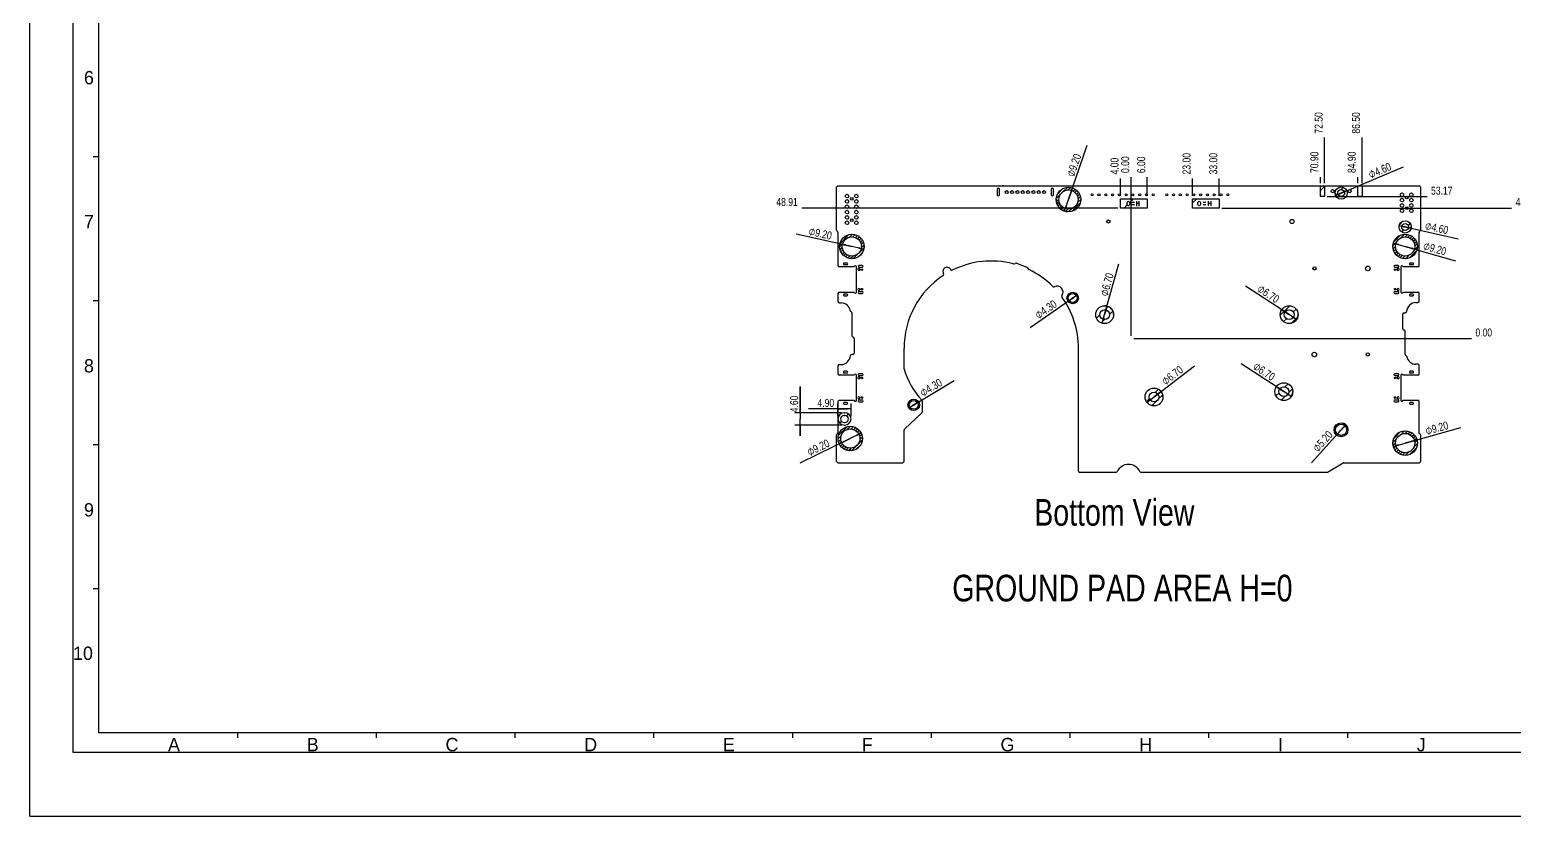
# Model space of a CAD drawing. Header units: millimetres. Extents: x 0 to 841, y 0 to 594.
# Drawn here: x 0 to 556, y 0 to 295 of the extents above; entities that cross this region are included whole.
import ezdxf

# ---------------------------------------------------------------- set-up
doc = ezdxf.new("R2010")
doc.units = ezdxf.units.MM
doc.header["$LTSCALE"] = 46.255
doc.layers.get('0').update_dxf_attribs({"linetype": 'CONTINUOUS'})
doc.layers.add('ASSEM_MEM', color=7, linetype='CONTINUOUS')
doc.layers.add('DETAIL', color=7, linetype='CONTINUOUS')
doc.styles.get("Standard").update_dxf_attribs({"font": 'txt', "width": 0.8})
doc.styles.add('TEXTSTYLE_2', font='txt')
doc.styles.add('TEXTSTYLE_3', font='symbol_asme.ttf')
doc.dimstyles.new('DIMSTYLE_1', dxfattribs={"dimtxt": 3, "dimasz": 2.1, "dimexe": 2, "dimexo": 1, "dimgap": 0.75, "dimtad": 0, "dimtih": 1, "dimtoh": 1, "dimzin": 0, "dimdsep": 46, "dimtxsty": 'STANDARD', "dimblk": '_FILLED', "dimblk1": '_FILLED', "dimblk2": '_FILLED', "dimcen": 0.09, "dimazin": 0, "dimtp": 0.01, "dimtm": 0.01, "dimtfac": 1, "dimtofl": 0, "dimtmove": 0, "dimatfit": 3, "dimldrblk": '_FILLED', "dimfxl": 1, "dimtolj": 1, "dimtzin": 0, "dimarcsym": 0})
doc.dimstyles.new('DIMSTYLE_2', dxfattribs={"dimtxt": 3, "dimasz": 2.1, "dimexe": 2, "dimexo": 1, "dimtad": 1, "dimzin": 0, "dimdsep": 46, "dimtxsty": 'STANDARD', "dimblk": '_FILLED', "dimblk1": '_FILLED', "dimblk2": '_FILLED', "dimcen": 0.09, "dimazin": 0, "dimtp": 0.01, "dimtm": 0.01, "dimtfac": 1, "dimtmove": 0, "dimatfit": 2, "dimldrblk": '_FILLED', "dimfxl": 1, "dimtolj": 1, "dimtzin": 0, "dimarcsym": 0})
doc.dimstyles.new('DIMSTYLE_3', dxfattribs={"dimtxt": 3, "dimasz": 2.1, "dimexe": 2, "dimexo": 1, "dimgap": 0.75, "dimtad": 1, "dimzin": 0, "dimdsep": 46, "dimtxsty": 'STANDARD', "dimblk": '_FILLED', "dimblk1": '_FILLED', "dimblk2": '_FILLED', "dimcen": 0.09, "dimazin": 0, "dimtp": 0.01, "dimtm": 0.01, "dimtfac": 1, "dimtofl": 0, "dimtmove": 0, "dimatfit": 3, "dimldrblk": '_FILLED', "dimfxl": 1, "dimtolj": 1, "dimtzin": 0, "dimarcsym": 0})

# ---------------------------------------------------------------- blocks, each defined once
blk = doc.blocks.new('*D22')
at = {"color": 2, "linetype": 'CONTINUOUS'}
blk.add_line((408.82, 232.52), (408.82, 239.11), dxfattribs=at)
at = {"color": 2, "linetype": 'CONTINUOUS', "insert": (405.07, 240.61), "char_height": 3, "width": 9.6, "attachment_point": 1, "rotation": 90, "line_spacing_factor": 0.9}
blk.add_mtext('4.00', dxfattribs=at)
blk = doc.blocks.new('_FILLED')
at = {"color": 0, "linetype": 'BYBLOCK'}
blk.add_solid([(0, 0), (-1, 0.17), (-1, -0.17)], dxfattribs=at)
blk = doc.blocks.new('*D23')
at = {"color": 2, "linetype": 'CONTINUOUS'}
blk.add_line((412.82, 180.11), (412.82, 239.64), dxfattribs=at)
at = {"color": 2, "linetype": 'CONTINUOUS', "insert": (409.07, 241.14), "char_height": 3, "width": 9.6, "attachment_point": 1, "rotation": 90, "line_spacing_factor": 0.9}
blk.add_mtext('0.00', dxfattribs=at)
blk = doc.blocks.new('*D24')
at = {"color": 2, "linetype": 'CONTINUOUS'}
blk.add_line((418.82, 232.52), (418.82, 239.58), dxfattribs=at)
at = {"color": 2, "linetype": 'CONTINUOUS', "insert": (415.07, 241.08), "char_height": 3, "width": 9.6, "attachment_point": 1, "rotation": 90, "line_spacing_factor": 0.9}
blk.add_mtext('6.00', dxfattribs=at)
blk = doc.blocks.new('*D25')
at = {"color": 2, "linetype": 'CONTINUOUS'}
blk.add_line((435.82, 232.52), (435.82, 239.11), dxfattribs=at)
at = {"color": 2, "linetype": 'CONTINUOUS', "insert": (432.07, 240.61), "char_height": 3, "width": 12, "attachment_point": 1, "rotation": 90, "line_spacing_factor": 0.9}
blk.add_mtext('23.00', dxfattribs=at)
blk = doc.blocks.new('*D26')
at = {"color": 2, "linetype": 'CONTINUOUS'}
blk.add_line((445.82, 232.52), (445.82, 239.11), dxfattribs=at)
at = {"color": 2, "linetype": 'CONTINUOUS', "insert": (442.07, 240.61), "char_height": 3, "width": 12, "attachment_point": 1, "rotation": 90, "line_spacing_factor": 0.9}
blk.add_mtext('33.00', dxfattribs=at)
blk = doc.blocks.new('*D27')
at = {"color": 2, "linetype": 'CONTINUOUS'}
blk.add_line((446.82, 228.02), (555.37, 228.02), dxfattribs=at)
at = {"color": 2, "linetype": 'CONTINUOUS', "insert": (556.87, 231.77), "char_height": 3, "width": 12, "attachment_point": 1, "line_spacing_factor": 0.9}
blk.add_mtext('48.91', dxfattribs=at)
blk = doc.blocks.new('*D28')
at = {"color": 2, "linetype": 'CONTINUOUS'}
blk.add_line((413.82, 179.11), (540.33, 179.11), dxfattribs=at)
at = {"color": 2, "linetype": 'CONTINUOUS', "insert": (541.83, 182.86), "char_height": 3, "width": 9.6, "attachment_point": 1, "line_spacing_factor": 0.9}
blk.add_mtext('0.00', dxfattribs=at)
blk = doc.blocks.new('*D29')
at = {"color": 2, "linetype": 'CONTINUOUS'}
blk.add_line((407.82, 228.02), (289.36, 228.02), dxfattribs=at)
at = {"color": 2, "linetype": 'CONTINUOUS', "insert": (287.86, 231.77), "char_height": 3, "width": 12, "attachment_point": 3, "line_spacing_factor": 0.9}
blk.add_mtext('48.91', dxfattribs=at)
blk = doc.blocks.new('*D30')
at = {"color": 2, "linetype": 'CONTINUOUS'}
blk.add_line((499.32, 237.28), (499.32, 254.4), dxfattribs=at)
at = {"color": 2, "linetype": 'CONTINUOUS', "insert": (495.57, 255.9), "char_height": 3, "width": 12, "attachment_point": 1, "rotation": 90, "line_spacing_factor": 0.9}
blk.add_mtext('86.50', dxfattribs=at)
blk = doc.blocks.new('*D31')
at = {"color": 2, "linetype": 'CONTINUOUS'}
blk.add_line((497.72, 237.28), (497.72, 239.64), dxfattribs=at)
at = {"color": 2, "linetype": 'CONTINUOUS', "insert": (493.97, 241.14), "char_height": 3, "width": 12, "attachment_point": 1, "rotation": 90, "line_spacing_factor": 0.9}
blk.add_mtext('84.90', dxfattribs=at)
blk = doc.blocks.new('*D32')
at = {"color": 2, "linetype": 'CONTINUOUS'}
blk.add_line((485.32, 237.28), (485.32, 254.4), dxfattribs=at)
at = {"color": 2, "linetype": 'CONTINUOUS', "insert": (481.57, 255.9), "char_height": 3, "width": 12, "attachment_point": 1, "rotation": 90, "line_spacing_factor": 0.9}
blk.add_mtext('72.50', dxfattribs=at)
blk = doc.blocks.new('*D33')
at = {"color": 2, "linetype": 'CONTINUOUS'}
blk.add_line((483.72, 237.28), (483.72, 239.64), dxfattribs=at)
at = {"color": 2, "linetype": 'CONTINUOUS', "insert": (479.97, 241.14), "char_height": 3, "width": 12, "attachment_point": 1, "rotation": 90, "line_spacing_factor": 0.9}
blk.add_mtext('70.90', dxfattribs=at)
blk = doc.blocks.new('*D34')
at = {"color": 2, "linetype": 'CONTINUOUS'}
blk.add_line((486.32, 232.28), (523.7, 232.28), dxfattribs=at)
at = {"color": 2, "linetype": 'CONTINUOUS', "insert": (525.2, 236.03), "char_height": 3, "width": 12, "attachment_point": 1, "line_spacing_factor": 0.9}
blk.add_mtext('53.17', dxfattribs=at)
blk = doc.blocks.new('*D35')
at = {"color": 2, "linetype": 'CONTINUOUS'}
for p, q in [((331.32, 154.21), (346.46, 163.34)), ((329.48, 153.1), (331.32, 154.21)), ((333.16, 155.32), (331.32, 154.21))]:
    blk.add_line(p, q, dxfattribs=at)
at = {"color": 2, "linetype": 'CONTINUOUS', "xscale": 2.1, "yscale": 2.1, "zscale": 2.1}
for p, rotation in [((329.48, 153.1), 211.091102076), ((333.16, 155.32), 31.091102076)]:
    blk.add_blockref('_FILLED', p, dxfattribs=dict(at, rotation=rotation))
at = {"color": 2, "linetype": 'CONTINUOUS', "insert": (333.27, 159.76), "char_height": 3, "width": 19.7077, "attachment_point": 1, "rotation": 31.0911, "line_spacing_factor": 0.9, "style": 'TEXTSTYLE_3'}
blk.add_mtext('⌀\\ftxt;{\\W0.8;4.30}', dxfattribs=at)
blk = doc.blocks.new('*D36')
at = {"color": 2, "linetype": 'CONTINUOUS'}
for p, q in [((392.65, 195.51), (390.89, 194.28)), ((390.89, 194.28), (374.93, 183.15)), ((389.13, 193.05), (390.89, 194.28))]:
    blk.add_line(p, q, dxfattribs=at)
at = {"color": 2, "linetype": 'CONTINUOUS', "xscale": 2.1, "yscale": 2.1, "zscale": 2.1}
for p, rotation in [((392.65, 195.51), 34.8953179619), ((389.13, 193.05), 214.8953179619)]:
    blk.add_blockref('_FILLED', p, dxfattribs=dict(at, rotation=rotation))
at = {"color": 2, "linetype": 'CONTINUOUS', "insert": (383.56, 193.74), "char_height": 3, "width": 19.7077, "attachment_point": 3, "rotation": 34.8953, "line_spacing_factor": 0.9, "style": 'TEXTSTYLE_3'}
blk.add_mtext('⌀\\ftxt;{\\W0.8;4.30}', dxfattribs=at)
blk = doc.blocks.new('*D37')
at = {"color": 2, "linetype": 'CONTINUOUS'}
for p, q in [((402.87, 188.04), (408.22, 207.15)), ((403.77, 191.27), (402.87, 188.04)), ((401.97, 184.81), (402.87, 188.04))]:
    blk.add_line(p, q, dxfattribs=at)
at = {"color": 2, "linetype": 'CONTINUOUS', "xscale": 2.1, "yscale": 2.1, "zscale": 2.1}
for p, rotation in [((403.77, 191.27), 74.3559196478), ((401.97, 184.81), 254.3559196478)]:
    blk.add_blockref('_FILLED', p, dxfattribs=dict(at, rotation=rotation))
at = {"color": 2, "linetype": 'CONTINUOUS', "insert": (401.07, 195.51), "char_height": 3, "width": 19.7077, "attachment_point": 1, "rotation": 74.3559, "line_spacing_factor": 0.9, "style": 'TEXTSTYLE_3'}
blk.add_mtext('⌀\\ftxt;{\\W0.8;6.70}', dxfattribs=at)
blk = doc.blocks.new('*D38')
at = {"color": 2, "linetype": 'CONTINUOUS'}
for p, q in [((421.37, 157.19), (436.54, 168.84)), ((418.71, 155.15), (421.37, 157.19)), ((424.03, 159.23), (421.37, 157.19))]:
    blk.add_line(p, q, dxfattribs=at)
at = {"color": 2, "linetype": 'CONTINUOUS', "xscale": 2.1, "yscale": 2.1, "zscale": 2.1}
for p, rotation in [((418.71, 155.15), 217.5259402467), ((424.03, 159.23), 37.5259402467)]:
    blk.add_blockref('_FILLED', p, dxfattribs=dict(at, rotation=rotation))
at = {"color": 2, "linetype": 'CONTINUOUS', "insert": (423.83, 163.81), "char_height": 3, "width": 19.7077, "attachment_point": 1, "rotation": 37.5259, "line_spacing_factor": 0.9, "style": 'TEXTSTYLE_3'}
blk.add_mtext('⌀\\ftxt;{\\W0.8;6.70}', dxfattribs=at)
blk = doc.blocks.new('*D39')
at = {"color": 2, "linetype": 'CONTINUOUS'}
for p, q in [((472.03, 188.04), (455.64, 198.77)), ((469.23, 189.88), (472.03, 188.04)), ((474.83, 186.2), (472.03, 188.04))]:
    blk.add_line(p, q, dxfattribs=at)
at = {"color": 2, "linetype": 'CONTINUOUS', "xscale": 2.1, "yscale": 2.1, "zscale": 2.1}
for p, rotation in [((469.23, 189.88), 146.7778615544), ((474.83, 186.2), 326.7778615544)]:
    blk.add_blockref('_FILLED', p, dxfattribs=dict(at, rotation=rotation))
at = {"color": 2, "linetype": 'CONTINUOUS', "insert": (468.69, 194.71), "char_height": 3, "width": 19.7077, "attachment_point": 3, "rotation": 326.7779, "line_spacing_factor": 0.9, "style": 'TEXTSTYLE_3'}
blk.add_mtext('⌀\\ftxt;{\\W0.8;6.70}', dxfattribs=at)
blk = doc.blocks.new('*D40')
at = {"color": 2, "linetype": 'CONTINUOUS'}
for p, q in [((470.03, 159.19), (454.03, 169.67)), ((467.23, 161.03), (470.03, 159.19)), ((472.83, 157.35), (470.03, 159.19))]:
    blk.add_line(p, q, dxfattribs=at)
at = {"color": 2, "linetype": 'CONTINUOUS', "xscale": 2.1, "yscale": 2.1, "zscale": 2.1}
for p, rotation in [((467.23, 161.03), 146.7644460481), ((472.83, 157.35), 326.7644460481)]:
    blk.add_blockref('_FILLED', p, dxfattribs=dict(at, rotation=rotation))
at = {"color": 2, "linetype": 'CONTINUOUS', "insert": (467.08, 165.61), "char_height": 3, "width": 19.7077, "attachment_point": 3, "rotation": 326.7644, "line_spacing_factor": 0.9, "style": 'TEXTSTYLE_3'}
blk.add_mtext('⌀\\ftxt;{\\W0.8;6.70}', dxfattribs=at)
blk = doc.blocks.new('*D41')
at = {"color": 2, "linetype": 'CONTINUOUS'}
for p, q in [((491.47, 144.88), (480.4, 132.53)), ((489.73, 142.94), (491.47, 144.88)), ((493.21, 146.82), (491.47, 144.88))]:
    blk.add_line(p, q, dxfattribs=at)
at = {"color": 2, "linetype": 'CONTINUOUS', "xscale": 2.1, "yscale": 2.1, "zscale": 2.1}
for p, rotation in [((489.73, 142.94), 228.12144952), ((493.21, 146.82), 48.12144952)]:
    blk.add_blockref('_FILLED', p, dxfattribs=dict(at, rotation=rotation))
at = {"color": 2, "linetype": 'CONTINUOUS', "insert": (486.38, 144.82), "char_height": 3, "width": 19.7077, "attachment_point": 3, "rotation": 48.1214, "line_spacing_factor": 0.9, "style": 'TEXTSTYLE_3'}
blk.add_mtext('⌀\\ftxt;{\\W0.8;5.20}', dxfattribs=at)
blk = doc.blocks.new('*D42')
at = {"color": 2, "linetype": 'CONTINUOUS'}
for p, q in [((308.14, 213.61), (287.23, 218.17)), ((303.65, 214.59), (308.14, 213.61)), ((312.63, 212.63), (308.14, 213.61))]:
    blk.add_line(p, q, dxfattribs=at)
at = {"color": 2, "linetype": 'CONTINUOUS', "xscale": 2.1, "yscale": 2.1, "zscale": 2.1}
for p, rotation in [((303.65, 214.59), 167.6900442341), ((312.63, 212.63), 347.6900442341)]:
    blk.add_blockref('_FILLED', p, dxfattribs=dict(at, rotation=rotation))
at = {"color": 2, "linetype": 'CONTINUOUS', "insert": (300.87, 219.04), "char_height": 3, "width": 19.7077, "attachment_point": 3, "rotation": 347.69, "line_spacing_factor": 0.9, "style": 'TEXTSTYLE_3'}
blk.add_mtext('⌀\\ftxt;{\\W0.8;9.20}', dxfattribs=at)
blk = doc.blocks.new('*D43')
at = {"color": 2, "linetype": 'CONTINUOUS'}
for p, q in [((389.32, 231.18), (396.34, 251.6)), ((390.82, 235.53), (389.32, 231.18)), ((387.82, 226.83), (389.32, 231.18))]:
    blk.add_line(p, q, dxfattribs=at)
at = {"color": 2, "linetype": 'CONTINUOUS', "xscale": 2.1, "yscale": 2.1, "zscale": 2.1}
for p, rotation in [((390.82, 235.53), 71.0236146081), ((387.82, 226.83), 251.0236146081)]:
    blk.add_blockref('_FILLED', p, dxfattribs=dict(at, rotation=rotation))
at = {"color": 2, "linetype": 'CONTINUOUS', "insert": (388.52, 240.39), "char_height": 3, "width": 19.7077, "attachment_point": 1, "rotation": 71.0236, "line_spacing_factor": 0.9, "style": 'TEXTSTYLE_3'}
blk.add_mtext('⌀\\ftxt;{\\W0.8;9.20}', dxfattribs=at)
blk = doc.blocks.new('*D44')
at = {"color": 2, "linetype": 'CONTINUOUS'}
for p, q in [((511.07, 214.86), (515.5, 213.61)), ((519.93, 212.36), (515.5, 213.61)), ((515.5, 213.61), (534.42, 208.26))]:
    blk.add_line(p, q, dxfattribs=at)
at = {"color": 2, "linetype": 'CONTINUOUS', "xscale": 2.1, "yscale": 2.1, "zscale": 2.1}
for p, rotation in [((511.07, 214.86), 164.2177304394), ((519.93, 212.36), 344.2177304394)]:
    blk.add_blockref('_FILLED', p, dxfattribs=dict(at, rotation=rotation))
at = {"color": 2, "linetype": 'CONTINUOUS', "insert": (522.8, 215.45), "char_height": 3, "width": 19.7077, "attachment_point": 1, "rotation": 344.2177, "line_spacing_factor": 0.9, "style": 'TEXTSTYLE_3'}
blk.add_mtext('⌀\\ftxt;{\\W0.8;9.20}', dxfattribs=at)
blk = doc.blocks.new('*D45')
at = {"color": 2, "linetype": 'CONTINUOUS'}
for p, q in [((515.5, 139.91), (536.39, 145.71)), ((511.07, 138.68), (515.5, 139.91)), ((519.93, 141.14), (515.5, 139.91))]:
    blk.add_line(p, q, dxfattribs=at)
at = {"color": 2, "linetype": 'CONTINUOUS', "xscale": 2.1, "yscale": 2.1, "zscale": 2.1}
for p, rotation in [((511.07, 138.68), 195.5038650315), ((519.93, 141.14), 15.5038650315)]:
    blk.add_blockref('_FILLED', p, dxfattribs=dict(at, rotation=rotation))
at = {"color": 2, "linetype": 'CONTINUOUS', "insert": (522.73, 145.81), "char_height": 3, "width": 19.7077, "attachment_point": 1, "rotation": 15.5039, "line_spacing_factor": 0.9, "style": 'TEXTSTYLE_3'}
blk.add_mtext('⌀\\ftxt;{\\W0.8;9.20}', dxfattribs=at)
blk = doc.blocks.new('*D46')
at = {"color": 2, "linetype": 'CONTINUOUS'}
for p, q in [((307.54, 141.61), (288.6, 132.39)), ((303.4, 139.6), (307.54, 141.61)), ((311.68, 143.62), (307.54, 141.61))]:
    blk.add_line(p, q, dxfattribs=at)
at = {"color": 2, "linetype": 'CONTINUOUS', "xscale": 2.1, "yscale": 2.1, "zscale": 2.1}
for p, rotation in [((303.4, 139.6), 205.9715767953), ((311.68, 143.62), 25.9715767953)]:
    blk.add_blockref('_FILLED', p, dxfattribs=dict(at, rotation=rotation))
at = {"color": 2, "linetype": 'CONTINUOUS', "insert": (298.77, 141.51), "char_height": 3, "width": 19.7077, "attachment_point": 3, "rotation": 25.9716, "line_spacing_factor": 0.9, "style": 'TEXTSTYLE_3'}
blk.add_mtext('⌀\\ftxt;{\\W0.8;9.20}', dxfattribs=at)
blk = doc.blocks.new('*D47')
at = {"color": 2, "linetype": 'CONTINUOUS'}
for p, q in [((513.26, 221.41), (515.5, 220.91)), ((517.74, 220.41), (515.5, 220.91)), ((515.5, 220.91), (535.36, 216.45))]:
    blk.add_line(p, q, dxfattribs=at)
at = {"color": 2, "linetype": 'CONTINUOUS', "xscale": 2.1, "yscale": 2.1, "zscale": 2.1}
for p, rotation in [((513.26, 221.41), 167.3353096622), ((517.74, 220.41), 347.3353096622)]:
    blk.add_blockref('_FILLED', p, dxfattribs=dict(at, rotation=rotation))
at = {"color": 2, "linetype": 'CONTINUOUS', "insert": (523.36, 222.99), "char_height": 3, "width": 19.7077, "attachment_point": 1, "rotation": 347.3353, "line_spacing_factor": 0.9, "style": 'TEXTSTYLE_3'}
blk.add_mtext('⌀\\ftxt;{\\W0.8;4.60}', dxfattribs=at)
blk = doc.blocks.new('*D48')
at = {"color": 2, "linetype": 'CONTINUOUS'}
for p, q in [((305.37, 152.71), (291.89, 152.71)), ((302.92, 149.97), (302.92, 154.71)), ((302.92, 152.71), (305.37, 152.71)), ((307.82, 152.71), (305.37, 152.71)), ((307.82, 149.97), (307.82, 154.71))]:
    blk.add_line(p, q, dxfattribs=at)
at = {"color": 2, "linetype": 'CONTINUOUS', "xscale": 2.1, "yscale": 2.1, "zscale": 2.1, "rotation": 180}
blk.add_blockref('_FILLED', (302.92, 152.71), dxfattribs=at)
at = {"color": 2, "linetype": 'CONTINUOUS', "xscale": 2.1, "yscale": 2.1, "zscale": 2.1}
blk.add_blockref('_FILLED', (307.82, 152.71), dxfattribs=at)
at = {"color": 2, "linetype": 'CONTINUOUS', "insert": (301.49, 156.46), "char_height": 3, "width": 9.6, "attachment_point": 3, "line_spacing_factor": 0.9}
blk.add_mtext('4.90', dxfattribs=at)
blk = doc.blocks.new('*D49')
at = {"color": 2, "linetype": 'CONTINUOUS'}
for p, q in [((288.74, 151.27), (288.74, 161.06)), ((288.74, 161.06), (288.74, 148.97)), ((304.22, 151.27), (286.74, 151.27)), ((304.22, 146.67), (286.74, 146.67)), ((288.74, 142.67), (288.74, 148.97)), ((288.74, 146.67), (288.74, 142.67))]:
    blk.add_line(p, q, dxfattribs=at)
at = {"color": 2, "linetype": 'CONTINUOUS', "xscale": 2.1, "yscale": 2.1, "zscale": 2.1}
for p, rotation in [((288.74, 151.27), 270), ((288.74, 146.67), 90)]:
    blk.add_blockref('_FILLED', p, dxfattribs=dict(at, rotation=rotation))
at = {"color": 2, "linetype": 'CONTINUOUS', "insert": (284.99, 151.46), "char_height": 3, "width": 9.6, "attachment_point": 1, "rotation": 90, "line_spacing_factor": 0.9}
blk.add_mtext('4.60', dxfattribs=at)
blk = doc.blocks.new('*D54')
at = {"color": 2, "linetype": 'CONTINUOUS'}
for p, q in [((491.52, 233.63), (514.92, 243.4)), ((493.64, 234.52), (491.52, 233.63)), ((489.4, 232.74), (491.52, 233.63))]:
    blk.add_line(p, q, dxfattribs=at)
at = {"color": 2, "linetype": 'CONTINUOUS', "xscale": 2.1, "yscale": 2.1, "zscale": 2.1}
for p, rotation in [((489.4, 232.74), 202.6608889338), ((493.64, 234.52), 22.6608889338)]:
    blk.add_blockref('_FILLED', p, dxfattribs=dict(at, rotation=rotation))
at = {"color": 2, "linetype": 'CONTINUOUS', "insert": (501.35, 241.8), "char_height": 3, "width": 19.7077, "attachment_point": 1, "rotation": 22.6609, "line_spacing_factor": 0.9, "style": 'TEXTSTYLE_3'}
blk.add_mtext('⌀\\ftxt;{\\W0.8;4.60}', dxfattribs=at)

msp = doc.modelspace()

# ---------------------------------------------------------------- linework, layer by layer
at = {"color": 4, "linetype": 'CONTINUOUS'}
for p, q in [((0, 0), (0, 594)), ((16.342, 23.885), (16.342, 574.885)), ((25.842, 566.885), (25.842, 31.385)), ((23.842, 247.385), (25.842, 247.385)), ((23.842, 193.385), (25.842, 193.385)), ((23.842, 139.385), (25.842, 139.385)), ((23.842, 85.385), (25.842, 85.385)), ((25.842, 31.385), (809.342, 31.385)), ((77.842, 31.385), (77.842, 29.385)), ((129.842, 31.385), (129.842, 29.385)), ((181.842, 31.385), (181.842, 29.385)), ((233.842, 31.385), (233.842, 29.385)), ((285.842, 31.385), (285.842, 29.385)), ((337.842, 31.385), (337.842, 29.385)), ((389.842, 31.385), (389.842, 29.385)), ((441.842, 31.385), (441.842, 29.385)), ((493.842, 31.385), (493.842, 29.385)), ((819.342, 23.885), (16.342, 23.885)), ((0, 0), (841, 0))]:
    msp.add_line(p, q, dxfattribs=at)
at = {"color": 2, "linetype": 'CONTINUOUS'}
for centre, radius, start, end in [((389.32, 231.18), 4.6, 180, 263.28839), ((491.52, 233.63), 2.3, 180, 226.15945), ((515.5, 220.91), 2.3, 323.83674, 360), ((308.14, 213.61), 4.6, 335.42527, 360), ((515.5, 213.61), 4.6, 331.95296, 360), ((390.89, 194.28), 2.15, 0, 59.83922), ((402.87, 188.04), 3.35, 0, 90.97668), ((472.03, 188.04), 3.35, 310.1571, 360), ((421.37, 157.19), 3.35, 0, 54.1467), ((470.03, 159.19), 3.35, 310.14369, 360), ((331.32, 154.21), 2.15, 180, 236.03501), ((491.47, 144.88), 2.6, 0, 69.15896), ((307.54, 141.61), 4.6, 0, 38.23635), ((515.5, 139.91), 4.6, 180, 207.76864)]:
    msp.add_arc(centre, radius, start, end, dxfattribs=at)
at = {"layer": 'ASSEM_MEM', "color": 7, "linetype": 'CONTINUOUS'}
for p, q in [((302.42, 219.75), (302.42, 235.78)), ((302.92, 236.28), (483.72, 236.28)), ((362.595, 234.98), (362.595, 232.98)), ((363.495, 232.98), (363.495, 234.98)), ((382.845, 234.98), (382.845, 232.98)), ((383.745, 232.98), (383.745, 234.98)), ((485.32, 236.28), (497.72, 236.28)), ((499.32, 236.28), (520.72, 236.28)), ((521.22, 235.78), (521.22, 219.75)), ((302.92, 218.884), (302.92, 206.47)), ((520.72, 206.47), (520.72, 218.884)), ((309.02, 205.97), (303.42, 205.97)), ((306.27, 207.4), (305.27, 207.4)), ((305.27, 206.8), (306.27, 206.8)), ((309.82, 196.53), (309.82, 205.97)), ((312.07, 206.475), (310.77, 206.475)), ((310.77, 205.876), (312.07, 205.876)), ((369.802, 207.302), (373.701, 205.883)), ((512.87, 206.475), (511.57, 206.475)), ((511.57, 205.876), (512.87, 205.876)), ((513.82, 205.97), (513.82, 196.53)), ((520.22, 205.97), (514.62, 205.97)), ((518.37, 207.4), (517.37, 207.4)), ((517.37, 206.8), (518.37, 206.8)), ((310.42, 205.075), (310.42, 204.975)), ((311.12, 204.975), (311.12, 205.075)), ((342.521, 203.4), (342.441, 203.539)), ((345.039, 205.039), (345.119, 204.9)), ((512.52, 205.075), (512.52, 204.975)), ((513.22, 204.975), (513.22, 205.075)), ((302.92, 196.03), (302.92, 192.95)), ((303.42, 196.53), (309.02, 196.53)), ((306.27, 195.7), (305.27, 195.7)), ((305.27, 195.1), (306.27, 195.1)), ((310.42, 197.525), (310.42, 197.425)), ((312.07, 196.625), (310.77, 196.625)), ((310.77, 196.026), (312.07, 196.026)), ((311.12, 197.425), (311.12, 197.525)), ((512.87, 196.625), (511.57, 196.625)), ((511.57, 196.026), (512.87, 196.026)), ((512.52, 197.525), (512.52, 197.425)), ((513.22, 197.425), (513.22, 197.525)), ((514.62, 196.53), (520.22, 196.53)), ((518.37, 195.7), (517.37, 195.7)), ((517.37, 195.1), (518.37, 195.1)), ((520.72, 193.05), (520.72, 196.03)), ((303.42, 192.45), (304.085, 192.45)), ((519.555, 192.55), (520.22, 192.55)), ((308.09, 188.805), (308.09, 180.145)), ((514.65, 182.75), (514.65, 188.25)), ((515.15, 188.75), (515.56, 188.75)), ((308.99, 179.15), (308.99, 173.65)), ((515.55, 173.095), (515.55, 181.755)), ((308.49, 173.15), (308.08, 173.15)), ((327.69, 167.758), (327.69, 175.45)), ((393.09, 129.43), (393.09, 175.45)), ((302.92, 168.85), (302.92, 165.87)), ((303.42, 169.35), (304.085, 169.35)), ((520.22, 169.45), (519.555, 169.45)), ((520.72, 165.87), (520.72, 168.95)), ((309.02, 165.37), (303.42, 165.37)), ((306.27, 166.8), (305.27, 166.8)), ((305.27, 166.2), (306.27, 166.2)), ((309.82, 155.93), (309.82, 165.37)), ((310.42, 164.475), (310.42, 164.375)), ((312.07, 165.875), (310.77, 165.875)), ((310.77, 165.276), (312.07, 165.276)), ((311.12, 164.375), (311.12, 164.475)), ((512.87, 165.875), (511.57, 165.875)), ((511.57, 165.276), (512.87, 165.276)), ((512.52, 164.475), (512.52, 164.375)), ((513.22, 164.375), (513.22, 164.475)), ((513.82, 165.37), (513.82, 155.93)), ((520.22, 165.37), (514.62, 165.37)), ((518.37, 166.8), (517.37, 166.8)), ((517.37, 166.2), (518.37, 166.2)), ((303.42, 155.93), (309.02, 155.93)), ((310.42, 156.925), (310.42, 156.825)), ((312.07, 156.025), (310.77, 156.025)), ((311.12, 156.825), (311.12, 156.925)), ((512.87, 156.025), (511.57, 156.025)), ((512.52, 156.925), (512.52, 156.825)), ((513.22, 156.825), (513.22, 156.925)), ((514.62, 155.93), (520.22, 155.93)), ((302.92, 155.43), (302.92, 143.816)), ((306.27, 155.1), (305.27, 155.1)), ((305.27, 154.5), (306.27, 154.5)), ((310.77, 155.426), (312.07, 155.426)), ((334.35, 151.183), (327.85, 145.149)), ((334.51, 155.633), (334.51, 151.549)), ((511.57, 155.426), (512.87, 155.426)), ((518.37, 155.1), (517.37, 155.1)), ((517.37, 154.5), (518.37, 154.5)), ((520.72, 143.45), (520.72, 155.43)), ((327.69, 133.05), (327.69, 144.782)), ((302.42, 133.05), (302.42, 142.95)), ((521.22, 142.95), (521.22, 133.05)), ((302.92, 132.55), (327.19, 132.55)), ((407.083, 128.93), (393.59, 128.93)), ((486.085, 128.93), (416.557, 128.93)), ((486.337, 128.999), (492.303, 132.482)), ((492.555, 132.55), (520.72, 132.55))]:
    msp.add_line(p, q, dxfattribs=at)
at = {"layer": 'ASSEM_MEM', "color": 4, "linetype": 'CONTINUOUS'}
for p, q in [((364.42, 236.48), (364.42, 236.28)), ((364.42, 236.48), (365.02, 236.48)), ((365.02, 236.48), (365.02, 236.28)), ((483.72, 236.28), (485.32, 236.28)), ((483.72, 232.28), (483.72, 236.28)), ((485.32, 236.28), (485.32, 232.28)), ((497.72, 236.28), (499.32, 236.28)), ((497.72, 232.28), (497.72, 236.28)), ((499.32, 236.28), (499.32, 232.28)), ((408.82, 228.02), (408.82, 231.52)), ((408.82, 231.52), (418.82, 231.52)), ((418.82, 231.52), (418.82, 228.02)), ((435.82, 228.02), (435.82, 231.52)), ((435.82, 231.52), (445.82, 231.52)), ((445.82, 231.52), (445.82, 228.02)), ((485.32, 232.28), (483.72, 232.28)), ((499.32, 232.28), (497.72, 232.28)), ((418.82, 228.02), (408.82, 228.02)), ((445.82, 228.02), (435.82, 228.02)), ((412.82, 179.06), (412.82, 179.16)), ((412.82, 179.11), (412.87, 179.11)), ((305.22, 151.27), (305.52, 151.27)), ((305.22, 150.27), (305.52, 150.27)), ((305.22, 147.67), (305.52, 147.67)), ((305.22, 146.67), (305.52, 146.67))]:
    msp.add_line(p, q, dxfattribs=at)
at = {"layer": 'ASSEM_MEM', "color": 2, "linetype": 'CONTINUOUS'}
for p, q in [((364.577, 236.28), (364.777, 236.48)), ((385.215, 233.255), (387.245, 235.286)), ((387.327, 234.178), (388.911, 235.762)), ((389.112, 234.774), (390.059, 235.721)), ((390.199, 234.672), (390.993, 235.465)), ((391.053, 234.336), (391.782, 235.066)), ((391.746, 233.84), (392.454, 234.548)), ((392.298, 233.203), (393.015, 233.92)), ((483.72, 234.521), (485.32, 236.121)), ((491.52, 234.93), (492.361, 235.771)), ((384.738, 231.59), (386.322, 233.174)), ((384.78, 230.442), (385.726, 231.388)), ((385.035, 229.508), (385.829, 230.302)), ((385.435, 228.718), (386.164, 229.448)), ((385.953, 228.047), (386.66, 228.754)), ((386.58, 227.485), (387.297, 228.202)), ((390.621, 226.768), (393.732, 229.88)), ((392.701, 232.416), (393.463, 233.179)), ((392.75, 230.086), (393.919, 231.256)), ((392.911, 231.437), (393.78, 232.306)), ((410.139, 228.02), (411.366, 229.247)), ((412.184, 230.065), (413.639, 231.52)), ((435.82, 229.914), (437.426, 231.52)), ((489.379, 232.79), (490.22, 233.63)), ((387.322, 227.037), (388.084, 227.799)), ((388.194, 226.72), (389.063, 227.59)), ((389.244, 226.581), (390.414, 227.751)), ((513.364, 221.763), (514.647, 223.046)), ((303.687, 214.763), (306.987, 218.064)), ((307.198, 217.085), (308.32, 218.207)), ((308.495, 217.193), (309.35, 218.048)), ((309.454, 216.962), (310.21, 217.718)), ((310.226, 216.545), (310.94, 217.26)), ((511.256, 215.385), (513.725, 217.854)), ((513.891, 216.831), (515.265, 218.204)), ((514.189, 219.021), (514.917, 219.748)), ((515.46, 217.21), (516.376, 218.126)), ((516.506, 217.067), (517.288, 217.849)), ((516.662, 221.493), (517.39, 222.221)), ((517.336, 216.707), (518.06, 217.432)), ((303.543, 213.431), (304.665, 214.553)), ((303.702, 212.4), (304.557, 213.255)), ((304.032, 211.541), (304.788, 212.297)), ((304.491, 210.81), (305.206, 211.525)), ((308.668, 209.041), (312.709, 213.082)), ((310.85, 215.98), (311.558, 216.688)), ((311.333, 215.273), (312.066, 216.007)), ((311.652, 214.403), (312.454, 215.206)), ((311.725, 213.287), (312.694, 214.256)), ((510.906, 213.846), (512.279, 215.219)), ((510.984, 212.734), (511.9, 213.651)), ((511.262, 211.823), (512.043, 212.604)), ((511.678, 211.05), (512.403, 211.775)), ((517.04, 209.276), (519.834, 212.07)), ((518.009, 216.192), (518.717, 216.899)), ((518.542, 215.535), (519.263, 216.256)), ((518.838, 212.263), (520.099, 213.524)), ((518.923, 214.726), (519.695, 215.498)), ((519.098, 213.713), (519.991, 214.605)), ((305.062, 210.192), (305.77, 210.9)), ((305.743, 209.684), (306.477, 210.418)), ((306.545, 209.296), (307.348, 210.099)), ((307.494, 209.056), (308.463, 210.025)), ((310.449, 209.632), (312.119, 211.302)), ((512.212, 210.394), (512.919, 211.101)), ((512.854, 209.847), (513.575, 210.568)), ((513.612, 209.416), (514.384, 210.188)), ((514.505, 209.119), (515.398, 210.012)), ((515.586, 209.011), (516.847, 210.272)), ((391.169, 195.907), (391.58, 196.317)), ((388.854, 193.591), (389.264, 194.001)), ((390.963, 192.132), (391.644, 192.813)), ((392.358, 193.527), (393.039, 194.208)), ((402.99, 189.887), (404.213, 191.11)), ((404.72, 188.049), (405.973, 189.302)), ((468.689, 187.793), (472.278, 191.381)), ((473.554, 189.089), (474.624, 190.16)), ((399.801, 186.698), (401.024, 187.921)), ((401.608, 184.937), (402.862, 186.19)), ((469.911, 185.446), (470.981, 186.517)), ((472.817, 184.784), (475.286, 187.254)), ((470.436, 160.995), (471.594, 162.153)), ((418.507, 155.451), (419.627, 156.571)), ((418.695, 159.207), (419.354, 159.866)), ((421.99, 158.934), (423.109, 160.053)), ((423.058, 156.434), (424.621, 157.997)), ((467.067, 157.627), (468.225, 158.784)), ((469.009, 156), (470.383, 157.374)), ((471.846, 158.837), (473.221, 160.212)), ((306.132, 150.117), (306.856, 150.842)), ((329.964, 152.542), (330.32, 152.898)), ((332.633, 155.21), (332.989, 155.566)), ((420.563, 153.939), (422.126, 155.502)), ((303.101, 142.816), (306.334, 146.05)), ((303.48, 147.466), (304.191, 148.176)), ((306.448, 146.866), (307.624, 148.042)), ((306.544, 145.07), (307.682, 146.208)), ((307.859, 145.196), (308.72, 146.057)), ((308.826, 144.973), (309.584, 145.731)), ((309.603, 144.561), (310.318, 145.276)), ((310.232, 144.001), (310.94, 144.709)), ((492.027, 146.905), (492.421, 147.3)), ((493.57, 144.88), (494.029, 145.34)), ((302.942, 141.468), (304.081, 142.607)), ((303.094, 140.431), (303.954, 141.291)), ((303.419, 139.566), (304.177, 140.325)), ((303.874, 138.832), (304.59, 139.548)), ((309.759, 137.581), (311.569, 139.391)), ((310.354, 139.365), (312.114, 141.126)), ((310.719, 143.299), (311.452, 144.031)), ((311.044, 142.434), (311.844, 143.234)), ((311.129, 141.33), (312.089, 142.29)), ((489.05, 143.929), (489.445, 144.324)), ((491.011, 142.321), (491.47, 142.78)), ((510.904, 140.104), (512.242, 141.442)), ((510.991, 139.001), (511.9, 139.91)), ((511.228, 141.618), (513.793, 144.182)), ((513.969, 143.169), (515.307, 144.506)), ((515.5, 143.51), (516.409, 144.42)), ((516.537, 143.358), (517.316, 144.137)), ((517.361, 142.992), (518.084, 143.716)), ((518.03, 142.472), (518.737, 143.179)), ((518.558, 141.811), (519.279, 142.532)), ((518.81, 138.495), (520.098, 139.783)), ((518.932, 140.996), (519.707, 141.771)), ((519.099, 139.974), (519.998, 140.873)), ((304.442, 138.21), (305.15, 138.918)), ((305.119, 137.699), (305.852, 138.431)), ((305.916, 137.306), (306.716, 138.106)), ((306.86, 137.061), (307.821, 138.021)), ((308.025, 137.036), (309.785, 138.796)), ((511.273, 138.095), (512.052, 138.874)), ((511.694, 137.326), (512.418, 138.05)), ((512.231, 136.674), (512.938, 137.381)), ((512.878, 136.131), (513.6, 136.853)), ((513.64, 135.703), (514.414, 136.478)), ((514.538, 135.412), (515.437, 136.311)), ((515.627, 135.312), (516.915, 136.6)), ((517.103, 135.599), (519.811, 138.307))]:
    msp.add_line(p, q, dxfattribs=at)
at = {"layer": 'ASSEM_MEM', "color": 40, "linetype": 'CONTINUOUS'}
for p, q in [((411.32, 229.97), (411.432, 230.27)), ((411.32, 229.37), (411.32, 229.97)), ((411.432, 229.07), (411.32, 229.37)), ((411.432, 230.27), (411.545, 230.42)), ((411.545, 228.92), (411.432, 229.07)), ((411.545, 230.42), (411.77, 230.57)), ((411.77, 228.77), (411.545, 228.92)), ((411.77, 230.57), (411.995, 230.42)), ((411.995, 228.92), (411.77, 228.77)), ((411.995, 230.42), (412.107, 230.27)), ((412.107, 229.07), (411.995, 228.92)), ((412.107, 230.27), (412.22, 229.97)), ((412.22, 229.37), (412.107, 229.07)), ((412.22, 229.97), (412.22, 229.37)), ((414.02, 230.12), (413.12, 230.12)), ((414.02, 229.22), (413.12, 229.22)), ((414.92, 228.77), (414.92, 230.57)), ((415.82, 229.67), (414.92, 229.67)), ((415.82, 228.77), (415.82, 230.57)), ((437.82, 229.972), (437.945, 230.272)), ((437.82, 229.372), (437.82, 229.972)), ((437.945, 229.072), (437.82, 229.372)), ((437.945, 230.272), (438.07, 230.422)), ((438.07, 228.922), (437.945, 229.072)), ((438.07, 230.422), (438.32, 230.572)), ((438.32, 228.772), (438.07, 228.922)), ((438.32, 230.572), (438.57, 230.422)), ((438.57, 228.922), (438.32, 228.772)), ((438.57, 230.422), (438.695, 230.272)), ((438.695, 229.072), (438.57, 228.922)), ((438.695, 230.272), (438.82, 229.972)), ((438.82, 229.372), (438.695, 229.072)), ((438.82, 229.972), (438.82, 229.372)), ((440.82, 230.122), (439.82, 230.122)), ((440.82, 229.222), (439.82, 229.222)), ((441.82, 228.772), (441.82, 230.572)), ((442.82, 229.672), (441.82, 229.672)), ((442.82, 228.772), (442.82, 230.572))]:
    msp.add_line(p, q, dxfattribs=at)
at = {"layer": 'ASSEM_MEM', "color": 7, "linetype": 'CONTINUOUS'}
for centre, radius in [((366.17, 233.98), 0.55), ((368.17, 233.98), 0.55), ((370.17, 233.98), 0.55), ((372.17, 233.98), 0.55), ((374.17, 233.98), 0.55), ((376.17, 233.98), 0.55), ((378.17, 233.98), 0.55), ((380.17, 233.98), 0.55), ((488.32, 234.33), 0.6), ((494.72, 234.33), 0.6), ((306.32, 232.48), 0.675), ((306.32, 230.48), 0.675), ((306.32, 228.48), 0.675), ((308.07, 231.48), 0.5), ((309.82, 232.48), 0.675), ((309.82, 230.48), 0.675), ((309.82, 228.48), 0.675), ((398.22, 232.97), 0.4), ((400.76, 232.97), 0.4), ((403.3, 232.97), 0.4), ((405.84, 232.97), 0.4), ((408.38, 232.97), 0.4), ((410.92, 232.97), 0.4), ((413.46, 232.97), 0.4), ((416, 232.97), 0.4), ((418.54, 232.97), 0.4), ((421.08, 232.97), 0.4), ((426.16, 232.97), 0.4), ((428.7, 232.97), 0.4), ((431.24, 232.97), 0.4), ((433.78, 232.97), 0.4), ((436.32, 232.97), 0.4), ((438.86, 232.97), 0.4), ((441.4, 232.97), 0.4), ((443.94, 232.97), 0.4), ((446.48, 232.97), 0.4), ((449.02, 232.97), 0.4), ((514.32, 232.98), 0.675), ((514.32, 230.98), 0.675), ((514.32, 228.98), 0.675), ((516.07, 231.98), 0.5), ((516.07, 227.98), 0.5), ((517.82, 232.98), 0.675), ((517.82, 230.98), 0.675), ((517.82, 228.98), 0.675), ((306.32, 226.48), 0.675), ((306.32, 224.48), 0.675), ((306.32, 222.48), 0.675), ((308.07, 223.48), 0.5), ((309.82, 226.48), 0.675), ((309.82, 224.48), 0.675), ((309.82, 222.48), 0.675), ((404.28, 222.97), 0.6), ((473.08, 222.97), 0.8), ((514.32, 226.98), 0.675), ((517.82, 226.98), 0.675), ((481.525, 205.38), 0.6), ((501.525, 205.38), 0.85), ((311.87, 204.925), 0.3), ((511.77, 204.925), 0.3), ((311.87, 197.575), 0.3), ((511.77, 197.575), 0.3), ((412.82, 179.11), 0.05), ((481.47, 173.13), 0.85), ((501.47, 173.13), 0.6), ((311.87, 164.325), 0.3), ((511.77, 164.325), 0.3), ((311.87, 156.975), 0.3), ((511.77, 156.975), 0.3)]:
    msp.add_circle(centre, radius, dxfattribs=at)
at = {"layer": 'ASSEM_MEM', "color": 4, "linetype": 'CONTINUOUS'}
for centre, radius in [((389.32, 231.18), 4.6), ((389.32, 231.18), 3.6), ((491.52, 233.63), 2.3), ((491.52, 233.63), 1.3), ((515.5, 220.91), 2.3), ((308.14, 213.61), 4.6), ((308.14, 213.61), 3.6), ((515.5, 213.61), 4.6), ((515.5, 213.61), 3.6), ((515.5, 220.91), 1.3), ((390.89, 194.28), 2.15), ((390.89, 194.28), 1.65), ((402.87, 188.04), 3.35), ((402.87, 188.04), 1.85), ((472.03, 188.04), 3.35), ((472.03, 188.04), 1.85), ((470.03, 159.19), 3.35), ((331.32, 154.21), 2.15), ((331.32, 154.21), 1.65), ((421.37, 157.19), 3.35), ((421.37, 157.19), 1.85), ((470.03, 159.19), 1.85), ((307.54, 141.61), 4.6), ((307.54, 141.61), 3.6), ((491.47, 144.88), 2.6), ((491.47, 144.88), 2.1), ((515.5, 139.91), 4.6), ((515.5, 139.91), 3.6)]:
    msp.add_circle(centre, radius, dxfattribs=at)
at = {"layer": 'ASSEM_MEM', "color": 7, "linetype": 'CONTINUOUS'}
for centre, radius, start, end in [((302.92, 235.78), 0.5, 90, 180), ((363.045, 234.98), 0.45, 0, 180), ((383.295, 234.98), 0.45, 0, 180), ((520.72, 235.78), 0.5, 0, 90), ((363.045, 232.98), 0.45, 180, 360), ((383.295, 232.98), 0.45, 180, 360), ((302.92, 219.75), 0.5, 180, 240), ((302.42, 218.884), 0.5, 0, 60), ((521.22, 218.884), 0.5, 120, 180), ((520.72, 219.75), 0.5, 300, 360), ((303.42, 206.47), 0.5, 180, 270), ((305.27, 207.1), 0.3, 90, 270), ((306.27, 207.1), 0.3, 270, 90), ((309.42, 205.97), 0.4, 0, 180), ((310.77, 206.175), 0.3, 90, 270), ((312.07, 206.175), 0.3, 270, 90), ((360.39, 175.45), 32.7, 75.54387, 116.54636), ((368.803, 208.083), 1, 255.54387, 303.4936), ((369.631, 206.833), 0.5, 70, 123.4936), ((373.53, 205.413), 0.5, 16.25618, 70), ((511.57, 206.175), 0.3, 90, 270), ((512.87, 206.175), 0.3, 270, 90), ((514.22, 205.97), 0.4, 0, 180), ((517.37, 207.1), 0.3, 90, 270), ((518.37, 207.1), 0.3, 270, 90), ((520.22, 206.47), 0.5, 270, 360), ((310.77, 205.075), 0.35, 0, 180), ((310.77, 204.975), 0.35, 180, 360), ((360.39, 175.45), 32.7, 123.45364, 180), ((343.74, 204.289), 1.5, 30, 210), ((342.088, 203.15), 0.5, 303.45364, 30), ((345.552, 205.15), 0.5, 210, 296.54636), ((374.97, 205.833), 1, 196.25618, 244.36408), ((360.39, 175.45), 32.7, 45.09758, 64.36408), ((512.87, 205.075), 0.35, 0, 180), ((512.87, 204.975), 0.35, 180, 360), ((303.42, 196.03), 0.5, 90, 180), ((305.27, 195.4), 0.3, 90, 270), ((306.27, 195.4), 0.3, 270, 90), ((309.42, 196.53), 0.4, 180, 360), ((310.77, 197.525), 0.35, 0, 180), ((310.77, 197.425), 0.35, 180, 360), ((310.77, 196.325), 0.3, 90, 270), ((312.07, 196.325), 0.3, 270, 90), ((383.826, 198.966), 0.5, 225.09758, 295.90042), ((385.027, 196.493), 2.25, 325.09958, 115.90042), ((387.282, 194.919), 0.5, 145.09958, 215.90242), ((511.57, 196.325), 0.3, 90, 270), ((512.87, 197.525), 0.35, 0, 180), ((512.87, 197.425), 0.35, 180, 360), ((512.87, 196.325), 0.3, 270, 90), ((514.22, 196.53), 0.4, 180, 360), ((517.37, 195.4), 0.3, 90, 270), ((518.37, 195.4), 0.3, 270, 90), ((520.22, 196.03), 0.5, 0, 90), ((303.42, 192.95), 0.5, 180, 270), ((304.085, 188.95), 3.5, 10.17375, 90), ((308.008, 189.714), 0.5, 196.85492, 245.35202), ((307.59, 188.805), 0.5, 0, 65.16541), ((360.39, 175.45), 32.7, 0, 35.90242), ((515.56, 189.25), 0.5, 270, 357.70756), ((519.555, 189.05), 3.5, 90, 177.05206), ((520.22, 193.05), 0.5, 270, 360), ((515.15, 188.25), 0.5, 90, 180), ((308.59, 180.145), 0.5, 180, 264.26083), ((308.49, 179.15), 0.5, 0, 84.26083), ((515.15, 182.75), 0.5, 180, 264.26083), ((515.05, 181.755), 0.5, 0, 84.26083), ((304.085, 172.85), 3.5, 270, 357.05206), ((308.08, 172.65), 0.5, 90, 177.70756), ((308.49, 173.65), 0.5, 270, 360), ((516.05, 173.095), 0.5, 180, 245.16541), ((515.631, 172.187), 0.5, 16.85492, 65.35202), ((303.42, 168.85), 0.5, 90, 180), ((328.19, 167.758), 0.5, 180, 196.27471), ((355.26, 175.66), 28.7, 196.27471, 223.30276), ((519.555, 172.95), 3.5, 190.17375, 270), ((520.22, 168.95), 0.5, 0, 90), ((303.42, 165.87), 0.5, 180, 270), ((305.27, 166.5), 0.3, 90, 270), ((306.27, 166.5), 0.3, 270, 90), ((309.42, 165.37), 0.4, 0, 180), ((310.77, 164.475), 0.35, 0, 180), ((310.77, 164.375), 0.35, 180, 360), ((310.77, 165.575), 0.3, 90, 270), ((312.07, 165.575), 0.3, 270, 90), ((511.57, 165.575), 0.3, 90, 270), ((512.87, 164.475), 0.35, 0, 180), ((512.87, 164.375), 0.35, 180, 360), ((512.87, 165.575), 0.3, 270, 90), ((514.22, 165.37), 0.4, 0, 180), ((517.37, 166.5), 0.3, 90, 270), ((518.37, 166.5), 0.3, 270, 90), ((520.22, 165.87), 0.5, 270, 360), ((303.42, 155.43), 0.5, 90, 180), ((309.42, 155.93), 0.4, 180, 360), ((310.77, 156.925), 0.35, 0, 180), ((310.77, 156.825), 0.35, 180, 360), ((310.77, 155.725), 0.3, 90, 270), ((312.07, 155.725), 0.3, 270, 90), ((334.01, 155.633), 0.5, 0, 43.30276), ((511.57, 155.725), 0.3, 90, 270), ((512.87, 156.925), 0.35, 0, 180), ((512.87, 156.825), 0.35, 180, 360), ((512.87, 155.725), 0.3, 270, 90), ((514.22, 155.93), 0.4, 180, 360), ((520.22, 155.43), 0.5, 0, 90), ((305.27, 154.8), 0.3, 90, 270), ((306.27, 154.8), 0.3, 270, 90), ((334.01, 151.549), 0.5, 312.87, 360), ((517.37, 154.8), 0.3, 90, 270), ((518.37, 154.8), 0.3, 270, 90), ((328.19, 144.782), 0.5, 132.87, 180), ((302.92, 142.95), 0.5, 120, 180), ((302.42, 143.816), 0.5, 300, 360), ((520.72, 142.95), 0.5, 0, 90), ((302.92, 133.05), 0.5, 180, 270), ((327.19, 133.05), 0.5, 270, 360), ((393.59, 129.43), 0.5, 180, 270), ((407.083, 129.43), 0.5, 270, 333.90821), ((411.82, 127.11), 4.775, 26.09179, 153.90821), ((416.557, 129.43), 0.5, 206.09179, 270), ((486.085, 129.43), 0.5, 270, 300.27942), ((492.555, 132.05), 0.5, 90, 120.27942), ((520.72, 133.05), 0.5, 270, 360)]:
    msp.add_arc(centre, radius, start, end, dxfattribs=at)
at = {"layer": 'ASSEM_MEM', "color": 4, "linetype": 'CONTINUOUS'}
for centre, radius, start, end in [((305.22, 148.97), 2.3, 90, 270), ((305.22, 148.97), 1.3, 90, 270), ((305.52, 148.97), 2.3, 270, 90), ((305.52, 148.97), 1.3, 270, 90)]:
    msp.add_arc(centre, radius, start, end, dxfattribs=at)

# ---------------------------------------------------------------- texts
at = {"color": 2, "linetype": 'CONTINUOUS', "char_height": 5, "attachment_point": 1, "line_spacing_factor": 0.9, "style": 'TEXTSTYLE_2'}
for s, insert, width in [('6', (20.342, 279.385), 5), ('7', (20.342, 225.385), 5), ('8', (20.342, 171.385), 5), ('9', (20.342, 117.385), 5), ('10', (16.248, 63.615), 10), ('A', (51.842, 29.385), 5), ('B', (103.842, 29.385), 5), ('C', (155.842, 29.385), 5), ('D', (207.842, 29.385), 5), ('E', (259.842, 29.385), 5), ('F', (311.842, 29.385), 5), ('G', (363.842, 29.385), 5), ('H', (415.842, 29.385), 5), ('I', (467.842, 29.385), 5), ('J', (519.842, 29.385), 5)]:
    msp.add_mtext(s, dxfattribs=dict(at, insert=insert, width=width))
at = {"layer": 'DETAIL', "color": 2, "linetype": 'CONTINUOUS', "char_height": 10, "attachment_point": 1, "line_spacing_factor": 0.9}
for s, insert, width in [('Bottom View', (376.473, 118.943), 88), ('GROUND PAD AREA H=0', (345.763, 90.55), 152)]:
    msp.add_mtext(s, dxfattribs=dict(at, insert=insert, width=width))

# ---------------------------------------------------------------- dimensions: what is measured, and where the dimension line sits
at = {"color": 2, "linetype": 'CONTINUOUS'}
for feature_location, offset, dtype, origin, picture, middle in [((499.32, 237.28), (0, 17.124), 1, (412.82, 236.28), '*D30', (497.07, 261.829)), ((485.32, 237.28), (0, 17.124), 1, (412.82, 236.28), '*D32', (483.07, 261.904)), ((412.819940057, 180.110404275), (0, 59.524706172), 1, (412.819940057, 179.110404275), '*D23', (410.569933516, 245.935111232)), ((497.72, 237.28), (0, 2.355), 1, (412.82, 236.28), '*D31', (495.47, 247.06)), ((483.72, 237.28), (0, 2.355), 1, (412.82, 236.28), '*D33', (481.47, 247.135)), ((435.82, 232.52), (0, 6.59), 1, (412.82, 231.52), '*D25', (433.57, 246.61)), ((445.82, 232.52), (0, 6.59), 1, (412.82, 231.52), '*D26', (443.57, 246.61)), ((418.82, 232.52), (0, 7.062), 1, (412.82, 231.52), '*D24', (416.57, 245.883)), ((408.82, 232.52), (0, 6.59), 1, (412.82, 179.11), '*D22', (406.57, 245.41)), ((486.32, 232.28), (37.381, 0), 0, (485.32, 179.11), '*D34', (531.201, 234.53)), ((407.82, 228.02), (-118.456, 0), 0, (418.82, 179.11), '*D29', (281.564, 230.27)), ((446.82, 228.02), (108.549, 0), 0, (412.82, 179.11), '*D27', (562.569, 230.27)), ((413.819940057, 179.110404275), (126.50817318, 0), 0, (412.819940057, 179.110404275), '*D28', (546.628107513, 181.360408279))]:
    dim = msp.add_ordinate_dim(feature_location=feature_location, offset=offset, dtype=dtype, origin=origin, dimstyle='DIMSTYLE_1', override={"dimtad": 1, "dimtih": 0, "dimtoh": 0}, dxfattribs=at)
    dim.commit()
    dim.dimension.update_dxf_attribs({"geometry": picture, "text_midpoint": middle})
for p1, p2, picture, middle in [((390.816, 235.53), (387.824, 226.83), '*D43', (392.077, 246.118)), ((493.642, 234.517), (489.397, 232.744), '*D54', (507.991, 242.945)), ((303.646, 214.591), (312.634, 212.63), '*D42', (294.132, 218.97)), ((517.744, 220.406), (513.256, 221.415), '*D47', (529.444, 220.083)), ((403.773, 191.266), (401.967, 184.815), '*D37', (404.284, 201.433)), ((519.927, 212.359), (511.073, 214.862), '*D44', (528.71, 212.215)), ((469.227, 189.876), (474.832, 186.205), '*D39', (462.372, 197.055)), ((389.127, 193.05), (392.653, 195.51), '*D36', (379.027, 188.75)), ((424.027, 159.231), (418.713, 155.15), '*D38', (429.955, 166.621)), ((467.228, 161.026), (472.832, 157.354), '*D40', (460.759, 167.955)), ((333.161, 155.321), (329.479, 153.1), '*D35', (339.668, 161.872)), ((519.933, 141.14), (511.067, 138.681), '*D45', (529.46, 146.118)), ((489.734, 142.945), (493.206, 146.816), '*D41', (483.111, 138.928)), ((303.404, 139.596), (311.675, 143.625), '*D46', (293.522, 137.285))]:
    dim = msp.add_diameter_dim_2p(p1=p1, p2=p2, text='{\\fSymbol_ASME;\\W1.0;⌀}<>', dimstyle='DIMSTYLE_2', override={"dimpost": '<>'}, dxfattribs=at)
    dim.commit()
    dim.dimension.update_dxf_attribs({"geometry": picture, "text_midpoint": middle, "dimtype": 163})
dim = msp.add_linear_dim(base=(288.737, 146.67), p1=(305.22, 151.27), p2=(305.22, 146.67), angle=270, dimstyle='DIMSTYLE_3', dxfattribs=at)
dim.commit()
dim.dimension.update_dxf_attribs({"geometry": '*D49', "text_midpoint": (288.737, 156.262), "dimtype": 160})
dim = msp.add_linear_dim(base=(307.82, 152.706), p1=(302.92, 148.97), p2=(307.82, 148.97), dimstyle='DIMSTYLE_3', dxfattribs=at)
dim.commit()
dim.dimension.update_dxf_attribs({"geometry": '*D48', "text_midpoint": (296.685, 152.706), "dimtype": 160})

doc.saveas('drawing.dxf')
